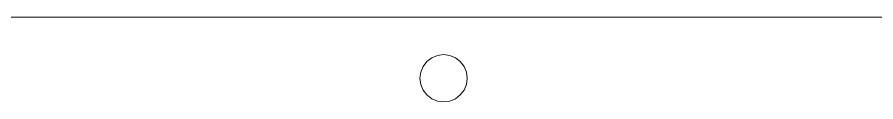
# Model space of a CAD drawing. Extents: x -21 to 705, y 870 to 3200.
# Drawn here: x 161.4 to 342.7, y 1808.3 to 1826.2 of the extents above; entities that cross this region are included whole.
import ezdxf

# ---------------------------------------------------------------- set-up
doc = ezdxf.new("R2010")
doc.units = 0
doc.layers.add('Layer0', color=7, linetype='BYLAYER', lineweight=5)

msp = doc.modelspace()

# ---------------------------------------------------------------- linework, layer by layer
at = {"layer": 'Layer0'}
for p, q in [((498.9, 1826.21), (4, 1826.21)), ((247.91, 1816.8), (248.94, 1817.6)), ((248.94, 1817.6), (250.15, 1818.1)), ((250.15, 1818.1), (251.44, 1818.27)), ((251.44, 1818.27), (252.74, 1818.1)), ((252.74, 1818.1), (253.94, 1817.6)), ((253.94, 1817.6), (254.98, 1816.8)), ((246.61, 1814.56), (247.11, 1815.77)), ((247.11, 1815.77), (247.91, 1816.8)), ((254.98, 1816.8), (255.77, 1815.77)), ((255.77, 1815.77), (256.27, 1814.56)), ((246.44, 1813.27), (246.61, 1814.56)), ((256.27, 1814.56), (256.44, 1813.27)), ((246.61, 1811.97), (246.44, 1813.27)), ((247.11, 1810.77), (246.61, 1811.97)), ((256.27, 1811.97), (255.77, 1810.77)), ((256.44, 1813.27), (256.27, 1811.97)), ((247.91, 1809.73), (247.11, 1810.77)), ((255.77, 1810.77), (254.98, 1809.73)), ((248.94, 1808.94), (247.91, 1809.73)), ((250.15, 1808.44), (248.94, 1808.94)), ((251.44, 1808.27), (250.15, 1808.44)), ((252.74, 1808.44), (251.44, 1808.27)), ((253.94, 1808.94), (252.74, 1808.44)), ((254.98, 1809.73), (253.94, 1808.94))]:
    msp.add_line(p, q, dxfattribs=at)

doc.saveas('drawing.dxf')
